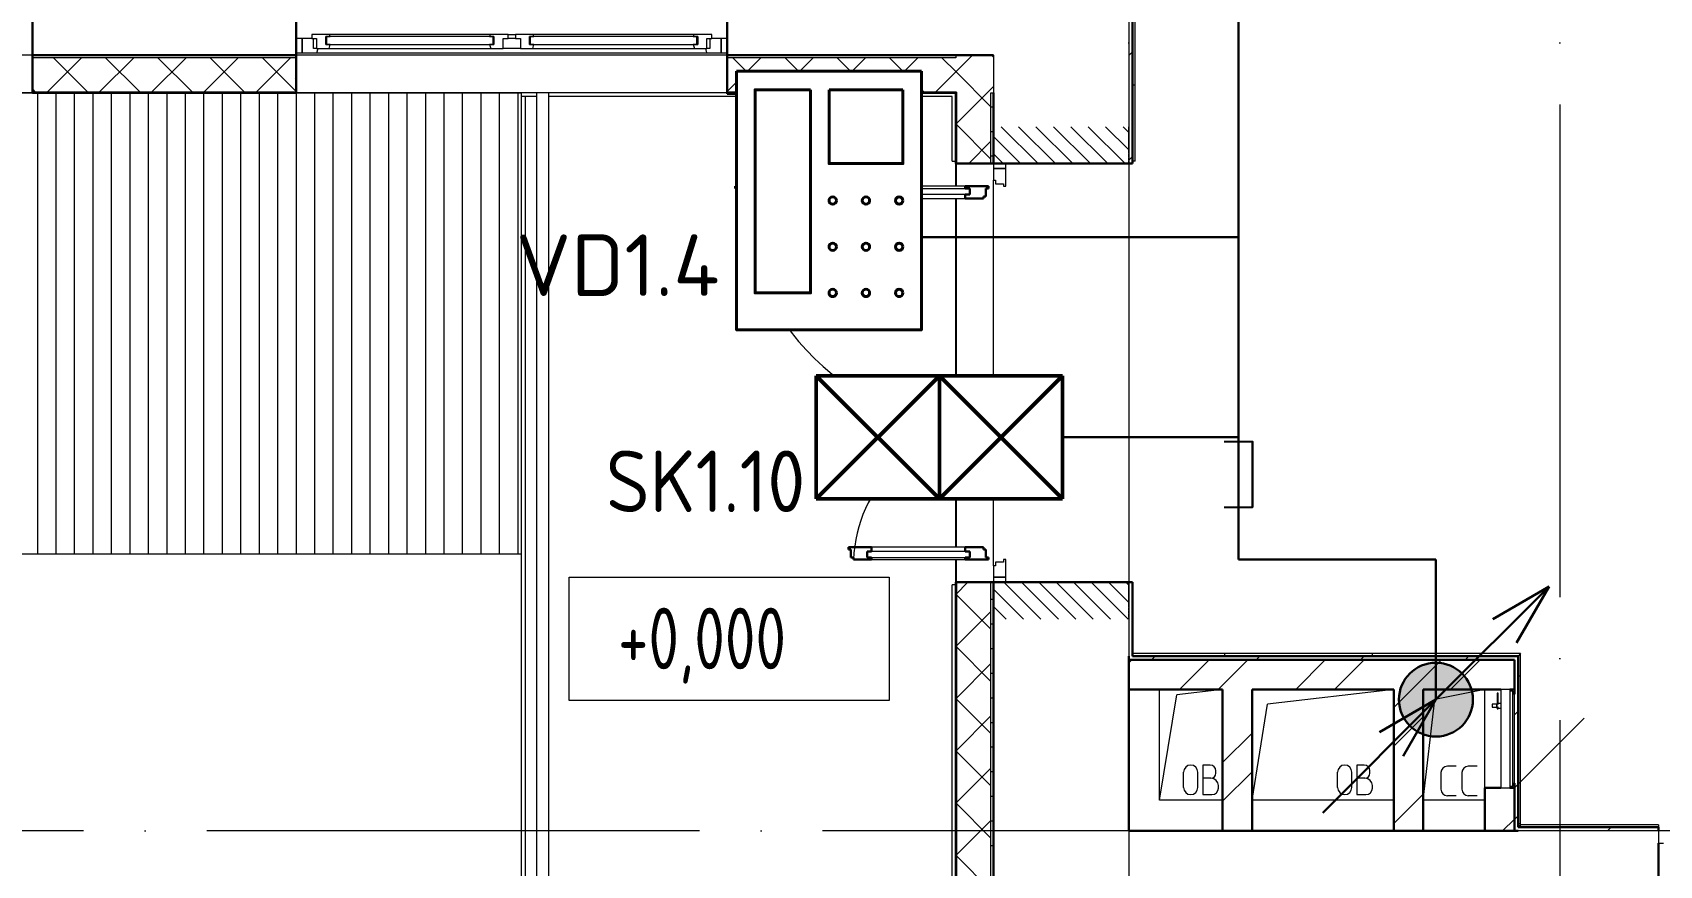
# Model space of a CAD drawing. Header units: millimetres. Extents: x -586848 to 520591, y -385801 to 675781.
# Drawn here: x -39959 to -33355, y 644326 to 647709 of the extents above; entities that cross this region are included whole.
import ezdxf

# ---------------------------------------------------------------- set-up
doc = ezdxf.new("R2010")
doc.units = ezdxf.units.MM
doc.set_wipeout_variables(frame=1)
for name, pattern in [('ADSK_Линия сетки', [25, 20, -2.5, 0, -2.5]), ('ADSK_Штриховая_ш2 п1_5', [4.5, 3, -1.5]), ('осевая', [2, 1.25, -0.25, 0.25, -0.25])]:
    doc.linetypes.add(name, pattern=pattern)
for name, color, linetype, lineweight in [('_ Окна', 7, 'Continuous', 9), ('Provodka', 151, 'Continuous', 30), ('RC-Извещатели_охранные', 5, 'Continuous', 30), ('RC-Линии_связи-Адресные', 5, 'Continuous', 30), ('RC-Линии_связи-Питание_220В', 6, 'осевая', 40), ('Аннотация', 7, 'Continuous', 18), ('Двери', 252, 'Continuous', 9), ('Крыша', 7, 'Continuous', 9), ('Крыша штриховка', 7, 'Continuous', 9), ('Лестницы', 252, 'Continuous', 9), ('Линии', 7, 'Continuous', 9), ('Маркировка Не АУ', 7, 'Continuous', 25), ('НО СКУД', 7, 'Continuous', 50), ('Оборудование', 8, 'Continuous', 18), ('Ограждение', 252, 'Continuous', 9), ('Окна', 252, 'Continuous', 9), ('Оси', 252, 'Continuous', 9), ('Отметки', 7, 'Continuous', 9), ('Перекрытие', 252, 'Continuous', 18), ('Пожарка', 7, 'Continuous', 25), ('Стены внутренние', 7, 'Continuous', 18), ('Стены наружные', 7, 'Continuous', 18), ('Стены штриховка', 7, 'Continuous', 9)]:
    doc.layers.add(name, color=color, linetype=linetype, lineweight=lineweight)
doc.layers.add('Двери открывание', color=7, linetype='Continuous', lineweight=9, true_color=0xc0c0c0)
doc.layers.add('Стены', color=194, linetype='Continuous')
doc.styles.add('GOST Common_3', font='', dxfattribs={"height": 3.5})
doc.styles.add('ICOCPEUR', font='isocpeur.ttf', dxfattribs={"height": 250})
doc.styles.add('ISOCPEUR', font='isocpeur.ttf', dxfattribs={"width": 0.9, "height": 350})
doc.styles.get('GOST Common_3').set_extended_font_data('GOST 2.304 type A')
doc.linetypes.add('проект$0$Проводка в коробе', pattern='A,5,[130,ltypeshp.shx,S=1,R=0,X=0,Y=0],1.5,[130,ltypeshp.shx,S=1.5,R=90,X=0,Y=-1],0,[130,ltypeshp.shx,S=2.1,R=90,X=0,Y=1],1,[130,ltypeshp.shx,S=1,R=0,X=0.5,Y=0],5', length=12.5)
pattern_1 = [(0, (-32119.8, 96), (0, 600), []), (90, (-32119.8, 96), (-600, 4e-14), [])]

# ---------------------------------------------------------------- blocks, each defined once
blk = doc.blocks.new('1 этаж')
at = {"layer": 'Двери', "lineweight": 18, "true_color": 0x636466}
h = blk.add_hatch(dxfattribs=at)
h.set_pattern_fill('FP_2', color=251, angle=90, style=0, pattern_type=2)
h.set_pattern_definition([(135, (-34980.8, 13491.27), (-35.3553, -35.3553), [])])
h.paths.add_polyline_path([(-35255.8, 12616.3), (-34705.8, 12616.3), (-34705.8, 12766.3), (-35255.8, 12766.3)])
h.paths.add_polyline_path([(-35255.8, 14466.3), (-34705.8, 14466.3), (-34705.8, 14616.3), (-35255.8, 14616.3)])
at = {"layer": 'Ограждение', "true_color": 0x636466}
h = blk.add_hatch(dxfattribs=at)
h.set_pattern_fill('FP_25', color=251, style=0, pattern_type=2)
h.set_pattern_definition(pattern_1)
h.paths.add_polyline_path([(-34690.8, 14476.3), (-34680.8, 14476.3), (-34680.8, 16396.3), (-34690.8, 16406.3), (-34690.8, 15456.3)])
h = blk.add_hatch(dxfattribs=at)
h.set_pattern_fill('FP_25', color=251, style=0, pattern_type=2)
h.set_pattern_definition(pattern_1)
h.paths.add_polyline_path([(-33140.8, 12466.3), (-33125.8, 12466.3), (-33115.8, 12476.3), (-34690.8, 12476.3), (-34690.8, 12466.3), (-33401.2, 12466.3)])
h = blk.add_hatch(dxfattribs=at)
h.set_pattern_fill('FP_25', color=251, style=0, pattern_type=2)
h.set_pattern_definition(pattern_1)
h.paths.add_polyline_path([(-33125.8, 11771.3), (-33115.8, 11781.3), (-33115.8, 12476.3), (-33125.8, 12466.3), (-33125.8, 11968.6)])
h = blk.add_hatch(dxfattribs=at)
h.set_pattern_fill('FP_25', color=251, style=0, pattern_type=2)
h.set_pattern_definition(pattern_1)
h.paths.add_polyline_path([(-33042.5, 11771.3), (-32555.8, 11771.3), (-32555.8, 11781.3), (-33115.8, 11781.3), (-33125.8, 11771.3)])
at = {"color": 251, "lineweight": 18, "true_color": 0x636466}
for p, q in [((-33510.8, 11881.3), (-33464, 12289.5)), ((-33260.8, 12331.3), (-33464, 12289.5)), ((-33376.6, 12019.4), (-33413.1, 12019.4)), ((-33291.6, 12019.4), (-33328.1, 12019.4)), ((-33439.2, 11993.3), (-33439.2, 11925.5)), ((-33354.2, 11993.3), (-33354.2, 11925.5)), ((-33376.6, 11899.4), (-33413.1, 11899.4)), ((-33291.6, 11899.4), (-33328.1, 11899.4)), ((-33260.8, 11881.3), (-33510.8, 11881.3))]:
    blk.add_line(p, q, dxfattribs=at)
for centre, start, end in [((-33413.1, 11993.3), 90, 180), ((-33328.1, 11993.3), 90, 180), ((-33413.1, 11925.5), 180, 270), ((-33328.1, 11925.5), 180, 270)]:
    blk.add_arc(centre, 26.1, start, end, dxfattribs=at)
at = {"layer": '_ Окна', "color": 251, "lineweight": 18, "true_color": 0x636466}
for p, q in [((-37966.8, 14991.3), (-38022.8, 14991.3)), ((-38022.8, 14991.3), (-38022.8, 14974.3)), ((-37965.8, 14990.3), (-37966.8, 14991.3)), ((-37964.8, 14991.3), (-37965.8, 14990.3)), ((-37950.2, 14991.3), (-37964.8, 14991.3)), ((-37947.8, 14982.3), (-37950.2, 14991.3)), ((-37298.4, 14991.3), (-37300.8, 14982.3)), ((-37283.8, 14991.3), (-37298.4, 14991.3)), ((-37282.8, 14990.3), (-37283.8, 14991.3)), ((-37281.8, 14991.3), (-37282.8, 14990.3)), ((-37225.8, 14991.3), (-37281.8, 14991.3)), ((-37225.8, 14974.3), (-37225.8, 14991.3)), ((-37139.8, 14991.3), (-37195.8, 14991.3)), ((-37195.8, 14991.3), (-37195.8, 14974.3)), ((-37138.8, 14990.3), (-37139.8, 14991.3)), ((-37137.8, 14991.3), (-37138.8, 14990.3)), ((-37123.2, 14991.3), (-37137.8, 14991.3)), ((-37120.8, 14982.3), (-37123.2, 14991.3)), ((-36471.4, 14991.3), (-36473.8, 14982.3)), ((-36456.8, 14991.3), (-36471.4, 14991.3)), ((-36455.8, 14990.3), (-36456.8, 14991.3)), ((-36454.8, 14991.3), (-36455.8, 14990.3)), ((-36398.8, 14991.3), (-36454.8, 14991.3)), ((-36398.8, 14974.3), (-36398.8, 14991.3)), ((-38022.8, 14974.3), (-38060.8, 14974.3)), ((-38060.8, 14974.3), (-38060.8, 14916.3)), ((-38022.8, 14974.3), (-38002.8, 14974.3)), ((-38014.8, 14933.3), (-38014.8, 14974.3)), ((-38002.8, 14933.3), (-38014.8, 14933.3)), ((-38002.8, 14974.3), (-38002.8, 14933.3)), ((-38002.8, 14933.3), (-37952.4, 14933.3)), ((-38001.4, 14916.3), (-37996.8, 14933.3)), ((-37965.8, 14950.3), (-37965.8, 14982.3)), ((-37965.8, 14982.3), (-37947.8, 14982.3)), ((-37947.8, 14950.3), (-37965.8, 14950.3)), ((-37952.4, 14933.3), (-37947.8, 14950.3)), ((-37300.8, 14982.3), (-37282.8, 14982.3)), ((-37282.8, 14950.3), (-37300.8, 14950.3)), ((-37300.8, 14950.3), (-37296.2, 14933.3)), ((-37296.2, 14933.3), (-37245.8, 14933.3)), ((-37282.8, 14982.3), (-37282.8, 14950.3)), ((-37245.8, 14933.3), (-37245.8, 14974.3)), ((-37245.8, 14974.3), (-37225.8, 14974.3)), ((-37195.8, 14974.3), (-37175.8, 14974.3)), ((-37175.8, 14974.3), (-37175.8, 14933.3)), ((-37175.8, 14933.3), (-37125.4, 14933.3)), ((-37138.8, 14950.3), (-37138.8, 14982.3)), ((-37138.8, 14982.3), (-37120.8, 14982.3)), ((-37120.8, 14950.3), (-37138.8, 14950.3)), ((-37125.4, 14933.3), (-37120.8, 14950.3)), ((-36473.8, 14982.3), (-36455.8, 14982.3)), ((-36455.8, 14950.3), (-36473.8, 14950.3)), ((-36473.8, 14950.3), (-36469.2, 14933.3)), ((-36469.2, 14933.3), (-36418.8, 14933.3)), ((-36455.8, 14982.3), (-36455.8, 14950.3)), ((-36424.8, 14933.3), (-36420.2, 14916.3)), ((-36418.8, 14933.3), (-36418.8, 14974.3)), ((-36418.8, 14974.3), (-36398.8, 14974.3)), ((-36406.8, 14933.3), (-36418.8, 14933.3)), ((-36406.8, 14974.3), (-36406.8, 14933.3)), ((-36360.8, 14974.3), (-36398.8, 14974.3)), ((-36360.8, 14916.3), (-36360.8, 14974.3)), ((-38060.8, 14916.3), (-38001.4, 14916.3)), ((-36420.2, 14916.3), (-36360.8, 14916.3))]:
    blk.add_line(p, q, dxfattribs=at)
at = {"layer": '_ Окна', "color": 251, "true_color": 0x636466}
for p, q in [((-38060.8, 14974.3), (-38085.8, 14974.3)), ((-38060.8, 14916.3), (-38060.8, 14974.3)), ((-37962.8, 14982.3), (-37965.8, 14982.3)), ((-37965.8, 14982.3), (-37965.8, 14950.3)), ((-37965.8, 14950.3), (-37962.8, 14950.3)), ((-37285.8, 14982.3), (-37962.8, 14982.3)), ((-37962.8, 14982.3), (-37962.8, 14950.3)), ((-37962.8, 14950.3), (-37962.8, 14982.3)), ((-37962.8, 14950.3), (-37285.8, 14950.3)), ((-37285.8, 14950.3), (-37285.8, 14982.3)), ((-37285.8, 14982.3), (-37285.8, 14950.3)), ((-37282.8, 14982.3), (-37285.8, 14982.3)), ((-37285.8, 14950.3), (-37282.8, 14950.3)), ((-37282.8, 14950.3), (-37282.8, 14982.3)), ((-37135.8, 14982.3), (-37138.8, 14982.3)), ((-37138.8, 14982.3), (-37138.8, 14950.3)), ((-37138.8, 14950.3), (-37135.8, 14950.3)), ((-36458.8, 14982.3), (-37135.8, 14982.3)), ((-37135.8, 14982.3), (-37135.8, 14950.3)), ((-37135.8, 14950.3), (-37135.8, 14982.3)), ((-37135.8, 14950.3), (-36458.8, 14950.3)), ((-36458.8, 14950.3), (-36458.8, 14982.3)), ((-36458.8, 14982.3), (-36458.8, 14950.3)), ((-36455.8, 14982.3), (-36458.8, 14982.3)), ((-36458.8, 14950.3), (-36455.8, 14950.3)), ((-36455.8, 14950.3), (-36455.8, 14982.3)), ((-36335.8, 14974.3), (-36360.8, 14974.3)), ((-36360.8, 14974.3), (-36360.8, 14916.3)), ((-38085.8, 14916.3), (-38060.8, 14916.3)), ((-36360.8, 14916.3), (-36335.8, 14916.3))]:
    blk.add_line(p, q, dxfattribs=at)
at = {"layer": 'Аннотация', "color": 251, "lineweight": 20, "true_color": 0x636466}
for p, q in [((-36978.1, 12286.3), (-36978.1, 12786.3)), ((-36978.1, 12786.3), (-35678.1, 12786.3)), ((-35678.1, 12786.3), (-35678.1, 12286.3)), ((-35678.1, 12286.3), (-36978.1, 12286.3))]:
    blk.add_line(p, q, dxfattribs=at)
at = {"layer": 'Двери', "color": 251, "linetype": 'ADSK_Штриховая_ш2 п1_5', "true_color": 0x636466}
for p, q in [((-35255.8, 14616.3), (-35255.8, 14466.3)), ((-34705.8, 14466.3), (-34705.8, 14616.3)), ((-35255.8, 14466.3), (-34705.8, 14466.3)), ((-34705.8, 12766.3), (-35255.8, 12766.3)), ((-35255.8, 12766.3), (-35255.8, 12616.3)), ((-34705.8, 12616.3), (-34705.8, 12766.3))]:
    blk.add_line(p, q, dxfattribs=at)
at = {"layer": 'Двери', "color": 251, "true_color": 0x636466}
for p, q in [((-35205.8, 14466.3), (-35255.8, 14466.3)), ((-35255.8, 14466.3), (-35255.8, 14446.3)), ((-35205.8, 14446.3), (-35205.8, 14466.3)), ((-35255.8, 14446.3), (-35205.8, 14446.3)), ((-35205.8, 14446.3), (-35255.8, 14446.3)), ((-35255.8, 14446.3), (-35255.8, 14399.3)), ((-35255.8, 14399.3), (-35246.8, 14399.3)), ((-35246.8, 14399.3), (-35246.8, 14384.3)), ((-35205.8, 14374.3), (-35205.8, 14446.3)), ((-36227.8, 14365.3), (-35351.8, 14365.3)), ((-36227.8, 14341.3), (-36227.8, 14365.3)), ((-35351.8, 14341.3), (-36227.8, 14341.3)), ((-35369.8, 14374.3), (-36209.8, 14374.3)), ((-35351.8, 14365.3), (-35351.8, 14341.3)), ((-35246.8, 14384.3), (-35214.8, 14384.3)), ((-35214.8, 14384.3), (-35214.8, 14374.3)), ((-35214.8, 14374.3), (-35205.8, 14374.3)), ((-36209.8, 14324.3), (-35369.8, 14324.3)), ((-35351.8, 12891.3), (-35767.8, 12891.3)), ((-35767.8, 12891.3), (-35767.8, 12867.3)), ((-35369.8, 12908.3), (-35749.8, 12908.3)), ((-35351.8, 12867.3), (-35351.8, 12891.3)), ((-35767.8, 12867.3), (-35351.8, 12867.3)), ((-35749.8, 12858.3), (-35369.8, 12858.3)), ((-35255.8, 12833.3), (-35255.8, 12786.3)), ((-35246.8, 12833.3), (-35255.8, 12833.3)), ((-35214.8, 12848.3), (-35246.8, 12848.3)), ((-35246.8, 12848.3), (-35246.8, 12833.3)), ((-35205.8, 12858.3), (-35214.8, 12858.3)), ((-35214.8, 12858.3), (-35214.8, 12848.3)), ((-35205.8, 12786.3), (-35205.8, 12858.3)), ((-35205.8, 12786.3), (-35255.8, 12786.3)), ((-35255.8, 12786.3), (-35255.8, 12766.3)), ((-35255.8, 12786.3), (-35205.8, 12786.3)), ((-35255.8, 12766.3), (-35205.8, 12766.3)), ((-35205.8, 12766.3), (-35205.8, 12786.3)), ((-32555.8, 11756.3), (-32555.8, 11706.3)), ((-32535.8, 11756.3), (-32555.8, 11756.3)), ((-32555.8, 11706.3), (-32535.8, 11706.3))]:
    blk.add_line(p, q, dxfattribs=at)
at = {"layer": 'Двери', "color": 251, "lineweight": 30, "true_color": 0x636466}
for p, q in [((-36209.8, 14374.3), (-36303.8, 14374.3)), ((-36303.8, 14374.3), (-36303.8, 14365.3)), ((-36303.8, 14365.3), (-36293.8, 14365.3)), ((-36293.8, 14365.3), (-36293.8, 14333.3)), ((-36293.8, 14333.3), (-36283.8, 14333.3)), ((-36283.8, 14333.3), (-36283.8, 14324.3)), ((-36227.8, 14365.3), (-36209.8, 14365.3)), ((-36227.8, 14341.3), (-36227.8, 14365.3)), ((-36209.8, 14341.3), (-36227.8, 14341.3)), ((-36209.8, 14365.3), (-36209.8, 14374.3)), ((-36209.8, 14324.3), (-36209.8, 14341.3)), ((-35275.8, 14374.3), (-35369.8, 14374.3)), ((-35369.8, 14365.3), (-35369.8, 14374.3)), ((-35351.8, 14365.3), (-35369.8, 14365.3)), ((-35369.8, 14341.3), (-35351.8, 14341.3)), ((-35369.8, 14324.3), (-35369.8, 14341.3)), ((-35351.8, 14341.3), (-35351.8, 14365.3)), ((-35295.8, 14324.3), (-35295.8, 14333.3)), ((-35295.8, 14333.3), (-35285.8, 14333.3)), ((-35285.8, 14333.3), (-35285.8, 14365.3)), ((-35285.8, 14365.3), (-35275.8, 14365.3)), ((-35275.8, 14365.3), (-35275.8, 14374.3)), ((-36283.8, 14324.3), (-36209.8, 14324.3)), ((-35369.8, 14324.3), (-35295.8, 14324.3)), ((-35749.8, 12908.3), (-35843.8, 12908.3)), ((-35843.8, 12908.3), (-35843.8, 12899.3)), ((-35843.8, 12899.3), (-35833.8, 12899.3)), ((-35833.8, 12899.3), (-35833.8, 12867.3)), ((-35749.8, 12891.3), (-35767.8, 12891.3)), ((-35767.8, 12891.3), (-35767.8, 12867.3)), ((-35749.8, 12908.3), (-35749.8, 12891.3)), ((-35295.8, 12908.3), (-35369.8, 12908.3)), ((-35369.8, 12908.3), (-35369.8, 12891.3)), ((-35369.8, 12891.3), (-35351.8, 12891.3)), ((-35351.8, 12891.3), (-35351.8, 12867.3)), ((-35295.8, 12899.3), (-35295.8, 12908.3)), ((-35285.8, 12899.3), (-35295.8, 12899.3)), ((-35285.8, 12867.3), (-35285.8, 12899.3)), ((-35833.8, 12867.3), (-35823.8, 12867.3)), ((-35823.8, 12867.3), (-35823.8, 12858.3)), ((-35823.8, 12858.3), (-35749.8, 12858.3)), ((-35767.8, 12867.3), (-35749.8, 12867.3)), ((-35749.8, 12867.3), (-35749.8, 12858.3)), ((-35369.8, 12867.3), (-35369.8, 12858.3)), ((-35351.8, 12867.3), (-35369.8, 12867.3)), ((-35369.8, 12858.3), (-35275.8, 12858.3)), ((-35275.8, 12867.3), (-35285.8, 12867.3)), ((-35275.8, 12858.3), (-35275.8, 12867.3))]:
    blk.add_line(p, q, dxfattribs=at)
at = {"layer": 'Двери открывание', "color": 251, "true_color": 0x636466}
for centre, radius, start, end in [((-35275.8, 14394.3), 1008, 181.1369, 270), ((-35275.8, 12838.3), 548, 90, 177.90845)]:
    blk.add_arc(centre, radius, start, end, dxfattribs=at)
at = {"layer": 'Крыша', "color": 251, "true_color": 0x636466}
for p, q in [((-40970.8, 14751.8), (-37170.8, 14754.2)), ((-37170.8, 12881.2), (-37170.8, 14754.2)), ((-40970.8, 12881.2), (-37170.8, 12881.2))]:
    blk.add_line(p, q, dxfattribs=at)
at = {"layer": 'Крыша штриховка', "color": 251, "linetype": 'Continuous', "true_color": 0x636466}
for p, q in [((-39135, 12881.2), (-39135, 14753)), ((-39060, 12881.2), (-39060, 14753)), ((-38985, 12881.2), (-38985, 14753.1)), ((-38910, 12881.2), (-38910, 14753.1)), ((-38835, 12881.2), (-38835, 14753.2)), ((-38760, 12881.2), (-38760, 14753.2)), ((-38685, 12881.2), (-38685, 14753.3)), ((-38610, 12881.2), (-38610, 14753.3)), ((-38535, 12881.2), (-38535, 14753.4)), ((-38460, 12881.2), (-38460, 14753.4)), ((-38385, 12881.2), (-38385, 14753.5)), ((-38310, 12881.2), (-38310, 14753.5)), ((-38235, 12881.2), (-38235, 14753.6)), ((-38160, 12881.2), (-38160, 14753.6)), ((-38085, 12881.2), (-38085, 14753.7)), ((-38010, 12881.2), (-38010, 14753.7)), ((-37935, 12881.2), (-37935, 14753.7)), ((-37860, 12881.2), (-37860, 14753.8)), ((-37785, 12881.2), (-37785, 14753.8)), ((-37710, 12881.2), (-37710, 14753.9)), ((-37635, 12881.2), (-37635, 14753.9)), ((-37560, 12881.2), (-37560, 14754)), ((-37485, 12881.2), (-37485, 14754)), ((-37410, 12881.2), (-37410, 14754.1)), ((-37335, 12881.2), (-37335, 14754.1)), ((-37260, 12881.2), (-37260, 14754.2)), ((-37185, 12881.2), (-37185, 14754.2))]:
    blk.add_line(p, q, dxfattribs=at)
at = {"layer": 'Лестницы', "color": 251, "true_color": 0x636466}
for p, q in [((-37155.8, 14739.3), (-37155.8, 11256.3)), ((-35405.8, 14374.3), (-35405.8, 14466.3)), ((-35405.8, 12908.3), (-35405.8, 14324.3)), ((-35405.8, 12766.3), (-35405.8, 12858.3))]:
    blk.add_line(p, q, dxfattribs=at)
at = {"layer": 'Линии', "color": 251, "lineweight": 18, "ltscale": 100, "true_color": 0x636466}
for p, q in [((-34580.8, 11881.3), (-34580.8, 12331.3)), ((-34580.8, 11881.3), (-34511.3, 12309.5)), ((-34325.8, 12331.3), (-34511.3, 12309.5)), ((-33630.8, 12331.3), (-34142.5, 12271.3)), ((-34205.8, 11881.3), (-34142.5, 12271.3)), ((-34375.8, 12023.8), (-34405.8, 12023.8)), ((-34405.8, 12023.8), (-34405.8, 11903.8)), ((-33750.8, 12023.8), (-33780.8, 12023.8)), ((-33780.8, 12023.8), (-33780.8, 11903.8)), ((-34483.4, 11932.5), (-34483.4, 11995.1)), ((-34426, 11932.5), (-34426, 11995.1)), ((-34372.5, 11970.5), (-34405.8, 11970.5)), ((-34352.5, 11990.5), (-34352.5, 12000.5)), ((-33858.3, 11932.5), (-33858.3, 11995.1)), ((-33800.9, 11932.5), (-33800.9, 11995.1)), ((-33747.4, 11970.5), (-33780.8, 11970.5)), ((-33727.4, 11990.5), (-33727.4, 12000.5)), ((-34405.8, 11903.8), (-34369.1, 11903.8)), ((-34342.5, 11930.5), (-34342.5, 11940.5)), ((-33780.8, 11903.8), (-33744.1, 11903.8)), ((-33717.4, 11930.5), (-33717.4, 11940.5)), ((-34325.8, 11881.3), (-34580.8, 11881.3)), ((-33630.8, 11881.3), (-34205.8, 11881.3))]:
    blk.add_line(p, q, dxfattribs=at)
at = {"layer": 'Линии', "color": 251, "lineweight": 18, "true_color": 0x636466}
for centre, radius, start, end in [((-34454.7, 11995.1), 28.7, 0, 180), ((-34375.8, 12000.5), 23.3, 0, 90), ((-33829.6, 11995.1), 28.7, 0, 180), ((-33750.8, 12000.5), 23.3, 0, 90), ((-34372.5, 11990.5), 20, 270, 0), ((-34372.5, 11940.5), 30, 0, 90), ((-33747.4, 11990.5), 20, 270, 0), ((-33747.4, 11940.5), 30, 0, 90), ((-34454.7, 11932.5), 28.7, 180, 0), ((-34369.1, 11930.5), 26.7, 270, 0), ((-33829.6, 11932.5), 28.7, 180, 0), ((-33744.1, 11930.5), 26.7, 270, 0)]:
    blk.add_arc(centre, radius, start, end, dxfattribs=at)
at = {"layer": 'Оборудование', "color": 251, "true_color": 0x636466}
for p, q in [((-33211.2, 12315.4), (-33211.2, 12269.6)), ((-33206.2, 12315.4), (-33211.2, 12315.4)), ((-33206.2, 12269.6), (-33206.2, 12315.4)), ((-33159.4, 12331.3), (-33195.8, 12331.3)), ((-33195.8, 12331.3), (-33195.8, 11931.3)), ((-33158.5, 11932.2), (-33158.5, 12330.4)), ((-33148.8, 12324.3), (-33158.5, 12324.3)), ((-33147.8, 11939.2), (-33147.8, 12323.3)), ((-33140.8, 12312.3), (-33146.3, 12312.3)), ((-33140.8, 11950.3), (-33140.8, 12312.3)), ((-33213.7, 12270.9), (-33231.1, 12270.9)), ((-33231.1, 12270.9), (-33231.1, 12258.6)), ((-33231.1, 12258.6), (-33213.7, 12258.6)), ((-33211.7, 12272.8), (-33213.7, 12270.9)), ((-33213.7, 12270.9), (-33213.7, 12258.6)), ((-33213.7, 12258.6), (-33211.7, 12256.7)), ((-33195.8, 12274.4), (-33211.7, 12274.4)), ((-33211.7, 12274.4), (-33211.7, 12255.1)), ((-33211.7, 12255.1), (-33195.8, 12255.1)), ((-33211.2, 12259.9), (-33211.2, 12251.7)), ((-33211.2, 12251.7), (-33206.2, 12251.7)), ((-33206.2, 12251.7), (-33206.2, 12259.9)), ((-33140.8, 11931.3), (-32858, 12214.1)), ((-33195.8, 11931.3), (-33159.4, 11931.3)), ((-33158.5, 11938.3), (-33148.8, 11938.3)), ((-33146.3, 11950.3), (-33140.8, 11950.3))]:
    blk.add_line(p, q, dxfattribs=at)
for points, knots in [([(-33158.5, 12330.4), (-33158.5, 12330.4), (-33158.5, 12330.6), (-33158.6, 12330.7), (-33158.6, 12330.8), (-33158.8, 12331), (-33159, 12331.2), (-33159.2, 12331.2), (-33159.3, 12331.3), (-33159.4, 12331.3)], [0, 0, 0, 0, 0.166667, 0.25, 0.333333, 0.5, 0.666667, 0.833333, 1, 1, 1, 1]), ([(-33147.8, 12323.3), (-33147.8, 12323.4), (-33147.8, 12323.5), (-33147.9, 12323.7), (-33147.9, 12323.8), (-33148, 12323.9), (-33148.1, 12324), (-33148.3, 12324.2), (-33148.5, 12324.2), (-33148.7, 12324.3), (-33148.8, 12324.3)], [0, 0, 0, 0, 0.166667, 0.25, 0.333333, 0.416667, 0.541667, 0.666667, 0.833333, 1, 1, 1, 1]), ([(-33146.3, 12312.3), (-33146.4, 12312.3), (-33146.6, 12312.3), (-33146.9, 12312.4), (-33147, 12312.5), (-33147.2, 12312.6), (-33147.4, 12312.7), (-33147.5, 12312.9), (-33147.6, 12313), (-33147.7, 12313.2), (-33147.8, 12313.5), (-33147.8, 12313.7), (-33147.8, 12313.8)], [0, 0, 0, 0, 0.166667, 0.25, 0.333333, 0.416667, 0.5, 0.583333, 0.666667, 0.75, 0.833333, 1, 1, 1, 1]), ([(-33159.4, 11931.3), (-33159.3, 11931.3), (-33159.2, 11931.3), (-33159, 11931.4), (-33158.8, 11931.5), (-33158.6, 11931.7), (-33158.6, 11931.8), (-33158.5, 11932), (-33158.5, 11932.1), (-33158.5, 11932.2)], [-1, -1, -1, -1, -0.833333, -0.666667, -0.5, -0.333333, -0.25, -0.166667, 0, 0, 0, 0]), ([(-33148.8, 11938.3), (-33148.7, 11938.3), (-33148.5, 11938.3), (-33148.3, 11938.4), (-33148.1, 11938.5), (-33148, 11938.6), (-33147.9, 11938.7), (-33147.9, 11938.9), (-33147.8, 11939), (-33147.8, 11939.1), (-33147.8, 11939.2)], [-1, -1, -1, -1, -0.833333, -0.666667, -0.541667, -0.416667, -0.333333, -0.25, -0.166667, 0, 0, 0, 0]), ([(-33147.8, 11948.7), (-33147.8, 11948.9), (-33147.8, 11949.1), (-33147.7, 11949.3), (-33147.6, 11949.5), (-33147.5, 11949.7), (-33147.4, 11949.8), (-33147.2, 11950), (-33147, 11950.1), (-33146.9, 11950.2), (-33146.6, 11950.2), (-33146.4, 11950.3), (-33146.3, 11950.3)], [-1, -1, -1, -1, -0.833333, -0.75, -0.666667, -0.583333, -0.5, -0.416667, -0.333333, -0.25, -0.166667, 0, 0, 0, 0])]:
    blk.add_open_spline(points, degree=3, knots=knots, dxfattribs=at)
at = {"layer": 'Ограждение', "color": 251, "true_color": 0x636466}
for p, q in [((-34680.8, 14476.3), (-34680.8, 16396.3)), ((-37110.3, 14754.3), (-37110.3, 11256.3)), ((-37060.3, 14754.3), (-37110.3, 14754.3)), ((-37060.3, 11256.3), (-37060.3, 14754.3)), ((-34680.8, 14476.3), (-34690.8, 14476.3)), ((-33115.8, 12476.3), (-34690.8, 12476.3)), ((-33115.8, 12476.3), (-33125.8, 12466.3)), ((-33115.8, 11781.3), (-33115.8, 12476.3)), ((-33125.8, 11771.3), (-33115.8, 11781.3)), ((-32555.8, 11781.3), (-33115.8, 11781.3)), ((-32555.8, 11781.3), (-32555.8, 11771.3))]:
    blk.add_line(p, q, dxfattribs=at)
at = {"layer": 'Окна', "color": 251, "true_color": 0x636466}
for p, q in [((-37964.8, 14991.3), (-37966.8, 14991.3)), ((-37298.4, 14991.3), (-37950.2, 14991.3)), ((-37281.8, 14991.3), (-37283.8, 14991.3)), ((-37225.8, 14991.3), (-37195.8, 14991.3)), ((-37137.8, 14991.3), (-37139.8, 14991.3)), ((-36471.4, 14991.3), (-37123.2, 14991.3)), ((-36454.8, 14991.3), (-36456.8, 14991.3)), ((-37952.4, 14933.3), (-37296.2, 14933.3)), ((-37175.8, 14933.3), (-37245.8, 14933.3)), ((-37195.8, 14974.3), (-37225.8, 14974.3)), ((-37125.4, 14933.3), (-36469.2, 14933.3)), ((-38001.4, 14916.3), (-36420.2, 14916.3))]:
    blk.add_line(p, q, dxfattribs=at)
at = {"layer": 'Оси', "color": 251, "linetype": 'ADSK_Линия сетки', "ltscale": 100, "true_color": 0x636466}
for p, q in [((-34705.8, 32206.9), (-34705.8, -33769.9)), ((-32955.8, 32206.9), (-32955.8, -33769.9)), ((-26448.4, 11756.3), (-72528.1, 11756.3))]:
    blk.add_line(p, q, dxfattribs=at)
at = {"layer": 'Перекрытие', "color": 251, "ltscale": 100, "true_color": 0x636466}
for p, q in [((-34580.8, 11881.3), (-34580.8, 12331.3)), ((-34325.8, 11881.3), (-34580.8, 11881.3)), ((-33630.8, 11881.3), (-34205.8, 11881.3))]:
    blk.add_line(p, q, dxfattribs=at)
at = {"layer": 'Стены внутренние', "color": 251, "lineweight": 30, "true_color": 0x636466}
for p, q in [((-39155.8, 15456.3), (-39155.8, 14906.3)), ((-38085.8, 14906.3), (-38085.8, 15456.3)), ((-36335.8, 15456.3), (-36335.8, 14906.3)), ((-39155.8, 14906.3), (-38085.8, 14906.3)), ((-39155.8, 14896.3), (-39155.8, 14754.3)), ((-38085.8, 14754.3), (-38085.8, 14896.3)), ((-36335.8, 14896.3), (-36335.8, 14754.3)), ((-35255.8, 14906.3), (-35407.8, 14906.3)), ((-39155.8, 14754.3), (-38085.8, 14754.3)), ((-36335.8, 14754.3), (-35407.8, 14754.3)), ((-35407.8, 14754.3), (-35407.8, 14466.3)), ((-35255.8, 14754.3), (-35255.8, 14466.3)), ((-35407.8, 14466.3), (-35265.8, 14466.3)), ((-35255.8, 14466.3), (-34705.8, 14466.3)), ((-35407.8, 12766.3), (-35407.8, 11054.3)), ((-35265.8, 12766.3), (-35407.8, 12766.3)), ((-34705.8, 12766.3), (-35255.8, 12766.3)), ((-35255.8, 12766.3), (-35255.8, 11206.3)), ((-34705.8, 11756.3), (-34705.8, 12331.3)), ((-34325.8, 11756.3), (-34705.8, 11756.3)), ((-33630.8, 11756.3), (-34205.8, 11756.3)), ((-33260.8, 11756.3), (-33510.8, 11756.3)), ((-32555.8, 11206.3), (-32555.8, 11706.3))]:
    blk.add_line(p, q, dxfattribs=at)
at = {"layer": 'Стены внутренние', "color": 251, "true_color": 0x636466}
for p, q in [((-39155.8, 14906.3), (-40905.8, 14906.3)), ((-36335.8, 14906.3), (-38085.8, 14906.3)), ((-35255.8, 14906.3), (-35255.8, 14754.3)), ((-39155.8, 14754.3), (-40905.8, 14754.3)), ((-37110.3, 14754.3), (-38085.8, 14754.3)), ((-36335.8, 14754.3), (-37060.3, 14754.3)), ((-35407.8, 14374.3), (-35407.8, 14466.3)), ((-34705.8, 14466.3), (-34705.8, 12466.3)), ((-35255.8, 12833.3), (-35255.8, 14399.3)), ((-35407.8, 12908.3), (-35407.8, 14324.3)), ((-35407.8, 12766.3), (-35407.8, 12858.3)), ((-32555.8, 11756.3), (-33125.8, 11756.3))]:
    blk.add_line(p, q, dxfattribs=at)
at = {"layer": 'Стены внутренние', "color": 251, "linetype": 'Continuous', "lineweight": 9, "true_color": 0x636466}
for p, q in [((-39097, 14756.3), (-38957, 14896.3)), ((-38931.2, 14756.3), (-39071.2, 14896.3)), ((-38884.9, 14756.3), (-38744.9, 14896.3)), ((-38719.1, 14756.3), (-38859.1, 14896.3)), ((-38672.8, 14756.3), (-38532.8, 14896.3)), ((-38506.9, 14756.3), (-38646.9, 14896.3)), ((-38460.6, 14756.3), (-38320.6, 14896.3)), ((-38294.8, 14756.3), (-38434.8, 14896.3)), ((-38248.5, 14756.3), (-38108.5, 14896.3)), ((-38087.8, 14761.4), (-38222.7, 14896.3)), ((-36333.8, 14761.8), (-36199.3, 14896.3)), ((-36173.5, 14756.3), (-36313.5, 14896.3)), ((-36127.2, 14756.3), (-35987.2, 14896.3)), ((-35961.4, 14756.3), (-36101.4, 14896.3)), ((-35915, 14756.3), (-35775, 14896.3)), ((-35749.2, 14756.3), (-35889.2, 14896.3)), ((-35702.9, 14756.3), (-35562.9, 14896.3)), ((-35537.1, 14756.3), (-35677.1, 14896.3)), ((-35405.8, 14837.1), (-35465, 14896.3)), ((-35405.8, 14841.2), (-35340.8, 14906.3)), ((-35255.8, 14899.2), (-35262.8, 14906.3)), ((-38085.8, 14808.1), (-38087.8, 14811.6)), ((-35490.8, 14756.3), (-35405.8, 14841.2)), ((-35265.8, 14697.1), (-35405.8, 14837.1)), ((-39143.3, 14756.3), (-39153.8, 14766.7)), ((-38381.2, 14756.3), (-38382.3, 14754.3)), ((-36177.6, 14754.3), (-36178.8, 14756.3)), ((-35565.6, 14756.3), (-35566.7, 14754.3)), ((-35405.8, 14629.1), (-35255.8, 14779.1)), ((-35265.8, 14485), (-35405.8, 14625)), ((-35354.5, 14468.3), (-35265.8, 14557)), ((-35405.8, 12719.9), (-35361.5, 12764.3)), ((-35265.8, 12575.8), (-35405.8, 12715.8)), ((-35405.8, 12507.8), (-35265.8, 12647.8)), ((-35265.8, 12363.7), (-35405.8, 12503.7)), ((-35405.8, 12295.7), (-35265.8, 12435.7)), ((-35265.8, 12151.5), (-35405.8, 12291.5)), ((-35405.8, 12083.5), (-35265.8, 12223.5)), ((-35265.8, 11939.4), (-35405.8, 12079.4)), ((-35405.8, 11871.4), (-35265.8, 12011.4)), ((-35265.8, 11727.3), (-35405.8, 11867.3)), ((-35405.8, 11659.3), (-35265.8, 11799.3)), ((-35265.8, 11515.1), (-35405.8, 11655.1))]:
    blk.add_line(p, q, dxfattribs=at)
at = {"layer": 'Стены наружные', "color": 251, "lineweight": 30, "true_color": 0x636466}
for p, q in [((-34690.8, 14466.3), (-34690.8, 16406.3)), ((-39155.8, 14906.3), (-39155.8, 14896.3)), ((-38085.8, 14896.3), (-38085.8, 14906.3)), ((-35407.8, 14906.3), (-36335.8, 14906.3)), ((-36335.8, 14906.3), (-36335.8, 14896.3)), ((-35790.8, 14754.3), (-36335.8, 14754.3)), ((-36335.8, 14754.3), (-36335.8, 14749.3)), ((-36335.8, 14749.3), (-35790.8, 14749.3)), ((-35790.8, 14749.3), (-35790.8, 14754.3)), ((-35265.8, 14466.3), (-35255.8, 14466.3)), ((-34705.8, 14466.3), (-34690.8, 14466.3)), ((-35255.8, 12766.3), (-35265.8, 12766.3)), ((-34690.8, 12766.3), (-34705.8, 12766.3)), ((-34690.8, 12466.3), (-34690.8, 12766.3)), ((-34705.8, 12466.3), (-34705.8, 12331.3)), ((-33140.8, 12451.3), (-34705.8, 12451.3)), ((-33125.8, 12466.3), (-34690.8, 12466.3)), ((-33140.8, 12451.3), (-33140.8, 12312.3)), ((-33125.8, 11771.3), (-33125.8, 12466.3)), ((-34705.8, 12331.3), (-34325.8, 12331.3)), ((-34325.8, 12331.3), (-34325.8, 11756.3)), ((-34205.8, 12331.3), (-33630.8, 12331.3)), ((-34205.8, 11756.3), (-34205.8, 12331.3)), ((-33630.8, 12331.3), (-33630.8, 11756.3)), ((-33510.8, 12331.3), (-33195.8, 12331.3)), ((-33510.8, 11756.3), (-33510.8, 12331.3)), ((-33159.2, 12331.3), (-33140.8, 12331.3)), ((-33260.8, 11931.3), (-33260.8, 11756.3)), ((-33195.8, 11931.3), (-33260.8, 11931.3)), ((-33140.8, 11931.3), (-33159.2, 11931.3)), ((-33140.8, 11950.3), (-33140.8, 11756.3)), ((-34325.8, 11756.3), (-34205.8, 11756.3)), ((-33630.8, 11756.3), (-33510.8, 11756.3)), ((-33260.8, 11756.3), (-33125.8, 11756.3)), ((-32555.8, 11771.3), (-33125.8, 11771.3)), ((-32555.8, 11756.3), (-32555.8, 11771.3))]:
    blk.add_line(p, q, dxfattribs=at)
at = {"layer": 'Стены наружные', "color": 251, "true_color": 0x636466}
for p, q in [((-34705.8, 15456.3), (-34705.8, 14466.3)), ((-37110.3, 14739.3), (-37170.8, 14739.3)), ((-37155.8, 14739.3), (-37155.8, 10666.3)), ((-35422.8, 14739.3), (-37060.3, 14739.3)), ((-35422.8, 14476.3), (-35422.8, 14739.3)), ((-35422.8, 14476.3), (-35407.8, 14476.3)), ((-37170.8, 10056.3), (-37170.8, 12881.2)), ((-35422.8, 11256.3), (-35422.8, 12756.3)), ((-35407.8, 12756.3), (-35422.8, 12756.3)), ((-33260.8, 11931.3), (-33260.8, 12331.3))]:
    blk.add_line(p, q, dxfattribs=at)
at = {"layer": 'Стены наружные', "color": 251, "linetype": 'Continuous', "lineweight": 9, "true_color": 0x636466}
for p, q in [((-34705.8, 14904.8), (-34690.8, 14919.8)), ((-36174.7, 14749.3), (-36177.6, 14754.3)), ((-35255.8, 14696), (-35265.8, 14696)), ((-35255.8, 14596), (-35265.8, 14596)), ((-35255.8, 14496), (-35265.8, 14496)), ((-34705.8, 14480.6), (-34690.8, 14495.6)), ((-35255.8, 12696), (-35265.8, 12696)), ((-35255.8, 12596), (-35265.8, 12596)), ((-35255.8, 12496), (-35265.8, 12496)), ((-34705.8, 12439.7), (-34694.2, 12451.3)), ((-34613.8, 12451.3), (-34598.8, 12466.3)), ((-34499.9, 12331.3), (-34379.9, 12451.3)), ((-34342.8, 12331.3), (-34222.8, 12451.3)), ((-34189.5, 12451.3), (-34174.5, 12466.3)), ((-34028.5, 12331.3), (-33908.5, 12451.3)), ((-33871.3, 12331.3), (-33751.3, 12451.3)), ((-33765.3, 12451.3), (-33750.3, 12466.3)), ((-33557, 12331.3), (-33437, 12451.3)), ((-33399.8, 12331.3), (-33279.8, 12451.3)), ((-33341, 12451.3), (-33326, 12466.3)), ((-35255.8, 12396), (-35265.8, 12396)), ((-35255.8, 12296), (-35265.8, 12296)), ((-33630.8, 12257.5), (-33557, 12331.3)), ((-33630.8, 12100.3), (-33510.8, 12220.3)), ((-33140.8, 12227.2), (-33125.8, 12242.2)), ((-35255.8, 12196), (-35265.8, 12196)), ((-34325.8, 12033.9), (-34205.8, 12153.9)), ((-35255.8, 12096), (-35265.8, 12096)), ((-35255.8, 11996), (-35265.8, 11996)), ((-34325.8, 11876.8), (-34205.8, 11996.8)), ((-35255.8, 11896), (-35265.8, 11896)), ((-33630.8, 11786), (-33510.8, 11906)), ((-35255.8, 11796), (-35265.8, 11796)), ((-33189.1, 11756.3), (-33140.8, 11804.5)), ((-33140.8, 11802.9), (-33125.8, 11817.9)), ((-32763.2, 11756.3), (-32748.2, 11771.3)), ((-35255.8, 11696), (-35265.8, 11696))]:
    blk.add_line(p, q, dxfattribs=at)
at = {"layer": 'Стены штриховка', "color": 251, "true_color": 0x636466}
for p, q in [((-38085.8, 14896.3), (-39155.8, 14896.3)), ((-39153.8, 14756.3), (-39153.8, 14896.3)), ((-38087.8, 14896.3), (-38087.8, 14756.3)), ((-35407.8, 14896.3), (-36335.8, 14896.3)), ((-36333.8, 14756.3), (-36333.8, 14896.3)), ((-35407.8, 14906.3), (-35407.8, 14896.3)), ((-38087.8, 14756.3), (-39153.8, 14756.3)), ((-35405.8, 14756.3), (-36333.8, 14756.3)), ((-35407.8, 14754.3), (-35407.8, 14756.3)), ((-35405.8, 14756.3), (-35405.8, 14468.3)), ((-35265.8, 14466.3), (-35265.8, 14754.3)), ((-35265.8, 14754.3), (-35255.8, 14754.3)), ((-35405.8, 14468.3), (-35265.8, 14468.3)), ((-35405.8, 12764.3), (-35405.8, 11054.3)), ((-35265.8, 12764.3), (-35405.8, 12764.3)), ((-35265.8, 11206.3), (-35265.8, 12766.3))]:
    blk.add_line(p, q, dxfattribs=at)
at = {"layer": 'Отметки', "color": 251, "true_color": 0x636466, "style": 'GOST Common_3', "width": 0.9}
blk.add_text('+0,000', height=250, dxfattribs=at).set_placement((-36779.3, 12413))
blk = doc.blocks.new('домофон')
at = {"linetype": 'ByBlock', "lineweight": -2}
blk.add_wipeout([(54835.6, 183369.5), (54835.6, 184419.5), (55585.6, 184419.5), (55585.6, 183369.5)], dxfattribs=at).dxf.layer = 'RC-Извещатели_охранные'
at = {"layer": 'RC-Извещатели_охранные', "linetype": 'ByBlock', "lineweight": -2}
for points in [[(54835.6, 184419.5), (55585.6, 184419.5)], [(54835.6, 184419.5), (54835.6, 183369.5), (55585.6, 183369.5), (55585.6, 184419.5)], [(55135.6, 184344.5), (55135.6, 183519.5), (54910.6, 183519.5), (54910.6, 184344.5), (55135.6, 184344.5)], [(55210.6, 184344.5), (55210.6, 184044.5), (55510.6, 184044.5), (55510.6, 184344.5)], [(55210.6, 184344.5), (55510.6, 184344.5)]]:
    blk.add_lwpolyline(points, dxfattribs=at)
for centre in [(55225.6, 183894.5), (55360.6, 183894.5), (55495.6, 183894.5), (55225.6, 183707), (55360.6, 183707), (55495.6, 183707), (55225.6, 183519.5), (55360.6, 183519.5), (55495.6, 183519.5)]:
    blk.add_circle(centre, 15, dxfattribs=at)
blk = doc.blocks.new('*U991')
at = {"layer": 'Provodka'}
h = blk.add_hatch(color=256, dxfattribs=at)
h.paths.add_polyline_path([(150, 0, 0.198912), (106.1, 106.1), (0, 0), (-75, -129.9, 0.57735)])
h.paths.add_polyline_path([(0, 0), (-106.1, -106.1, 0.065543), (-75, -129.9)])
h.paths.add_polyline_path([(0, 0), (-129.9, -75, 0.065543), (-106.1, -106.1)])
h.paths.add_polyline_path([(106.1, 106.1, 0.668179), (-150, 0, 0.131652), (-129.9, -75), (0, 0)])
at = {"layer": 'Provodka', "color": 1}
for p, q in [((0, 0), (459.6, 459.6)), ((459.6, 459.6), (230.4, 327.3)), ((459.6, 459.6), (327.3, 230.4)), ((-459.6, -459.6), (0, 0)), ((0, 0), (-229.3, -132.4)), ((0, 0), (-132.4, -229.3))]:
    blk.add_line(p, q, dxfattribs=at)
at = {"layer": 'Provodka'}
blk.add_circle((0, 0), 150, dxfattribs=at)
blk = doc.blocks.new('тип 3')
at = {"color": 3}
blk.add_wipeout([(-201819.6, 375828), (-202819.6, 375828), (-202819.6, 376328), (-201819.6, 376328)], dxfattribs=at).dxf.layer = 'НО СКУД'
at = {"layer": 'НО СКУД', "color": 3}
for p, q in [((-202819.6, 376328), (-201819.6, 376328)), ((-202819.6, 375828), (-202819.6, 376328)), ((-202319.6, 376328), (-202819.6, 375828)), ((-202319.6, 375828), (-202819.6, 376328)), ((-202319.6, 376328), (-202319.6, 375828)), ((-201819.6, 376328), (-202319.6, 375828)), ((-201819.6, 375828), (-202319.6, 376328)), ((-201819.6, 376328), (-201819.6, 375828)), ((-201819.6, 375828), (-202819.6, 375828))]:
    blk.add_line(p, q, dxfattribs=at)
at = {"layer": 'НО СКУД', "color": 3, "ltscale": 30}
blk.add_line((-201819.6, 376328), (-201819.6, 375828), dxfattribs=at)

msp = doc.modelspace()

# ---------------------------------------------------------------- linework, layer by layer
at = {"layer": 'RC-Линии_связи-Адресные'}
for p, q in [((-35064.1, 645569.6), (-35064.1, 655249.7)), ((-35777.2, 646065.3), (-35064.1, 646065.3)), ((-34262.1, 645569.6), (-35064.1, 645569.6)), ((-34262.1, 645000), (-34262.1, 645569.6))]:
    msp.add_line(p, q, dxfattribs=at)
at = {"layer": 'RC-Линии_связи-Адресные', "color": 0, "lineweight": -2}
for points in [[(-35122.2, 645781.3), (-35006.1, 645781.3), (-35006.1, 646048.4)], [(-35122.2, 646048.4), (-35006.1, 646048.4), (-35006.1, 645781.3)]]:
    msp.add_lwpolyline(points, dxfattribs=at)

# ---------------------------------------------------------------- block references
for name, p in [('1 этаж', (-802.7, 632710.4)), ('*U991', (-34262.1, 645000))]:
    msp.add_blockref(name, p)

# ---------------------------------------------------------------- texts
at = {"layer": 'Пожарка', "color": 7, "lineweight": 25, "style": 'ICOCPEUR'}
msp.add_text('VD1.4', height=250, dxfattribs=at).set_placement((-37997.2, 646639.3))

# ---------------------------------------------------------------- next in the draw order: block references
at = {"layer": 'RC-Линии_связи-Питание_220В', "linetype": 'проект$0$Проводка в коробе'}
msp.add_blockref('домофон', (-91936.2, 463132.1), dxfattribs=at)

# ---------------------------------------------------------------- next in the draw order: texts
at = {"layer": 'Маркировка Не АУ', "insert": (-37226.6, 645886.7), "char_height": 250, "width": 1035.25, "attachment_point": 5, "style": 'ISOCPEUR', "bg_fill": 3, "box_fill_scale": 1, "bg_fill_color": 256, "bg_fill_transparency": 0}
msp.add_mtext('SK1.10', dxfattribs=at)

# ---------------------------------------------------------------- next in the draw order: linework, layer by layer
at = {"layer": 'RC-Линии_связи-Адресные'}
msp.add_line((-36350.6, 646877.8), (-35064.1, 646877.8), dxfattribs=at)

# ---------------------------------------------------------------- next in the draw order: block references
at = {"layer": 'Стены', "color": 1}
msp.add_blockref('тип 3', (166042.4, 269987.3), dxfattribs=at)

doc.saveas('drawing.dxf')
